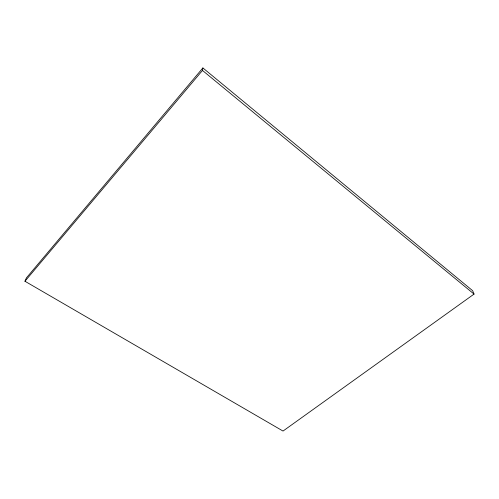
<?xml version="1.0" encoding="UTF-8"?>
<svg xmlns="http://www.w3.org/2000/svg" width="499" height="499" viewBox="0 0 499 499"><rect width="100%" height="100%" fill="white"/><g stroke="black" fill="none" stroke-linecap="round" stroke-linejoin="round"><path stroke-width="0.75" d="M24.95 281.249L202.475 70.446L202.881 67.945L472.64 290.686L474.05 294.092L283.02 431.055L24.95 281.249L26.422 277.881L202.881 67.945M202.475 70.446L474.05 294.092"/></g></svg>
